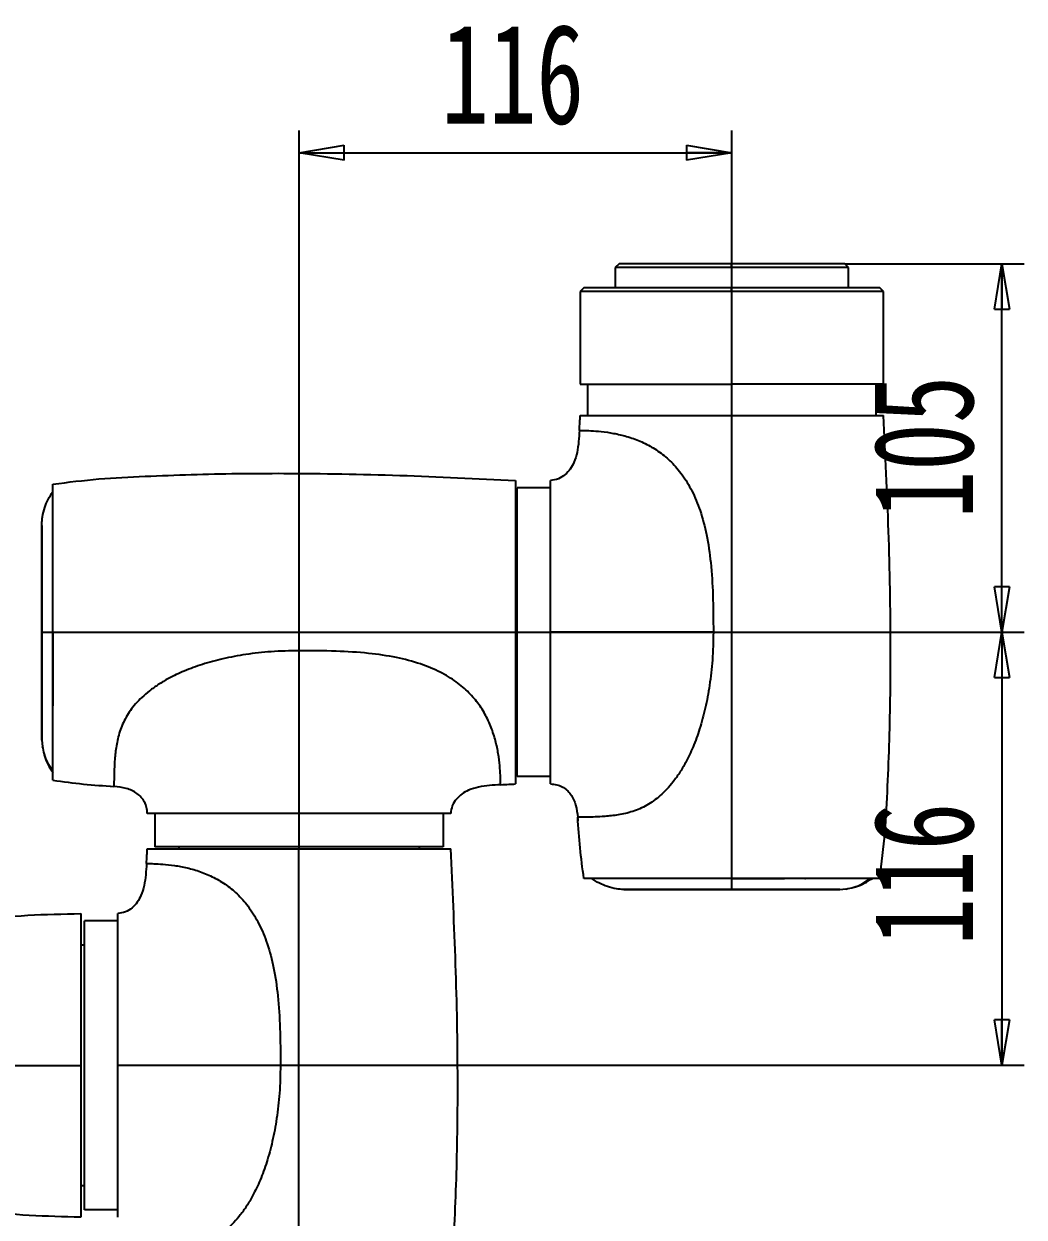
# Model space of a CAD drawing. Header units: millimetres. Extents: x 0 to 841, y 0 to 594.
# Drawn here: x 363.7 to 453.8, y 179.4 to 286.8 of the extents above; entities that cross this region are included whole.
import ezdxf

# ---------------------------------------------------------------- set-up
doc = ezdxf.new("R2010")
doc.units = ezdxf.units.MM
doc.layers.add('10', color=7, linetype='Continuous')
doc.styles.add('SLDTEXTSTYLE4', font='TXT', dxfattribs={"width": 0.7})
doc.dimstyles.new('SLDDIMSTYLE0', dxfattribs={"dimtxt": 9, "dimasz": 4.08, "dimexe": 0, "dimexo": 0.0625, "dimgap": 2.25, "dimtad": 2, "dimlfac": 3, "dimrnd": 1e-09, "dimzin": 12, "dimdsep": 46, "dimtxsty": 'SLDTEXTSTYLE4', "dimblk1": 'CLOSED', "dimblk2": 'CLOSED', "dimsah": 1, "dimcen": 0.09, "dimadec": 0, "dimazin": 3, "dimtfac": 1, "dimtofl": 0, "dimtmove": 0, "dimatfit": 3, "dimldrblk": 'CLOSED', "dimfxl": 0, "dimfrac": 2, "dimtolj": 1, "dimtzin": 12, "dimarcsym": 0})

# ---------------------------------------------------------------- blocks, each defined once
blk = doc.blocks.new('_Closed')
at = {"color": 0, "linetype": 'ByBlock', "lineweight": -2}
for p, q in [((-1, 0.166667), (0, 0)), ((-1, 0.166667), (-1, -0.166667)), ((0, 0), (-1, -0.166667)), ((0, 0), (-1, 0))]:
    blk.add_line(p, q, dxfattribs=at)
blk = doc.blocks.new('_D_2')
at = {"layer": '10'}
for p, q in [((437.68, 265.21), (453.85, 265.21)), ((451.85, 232.05), (451.85, 265.21)), ((408.02, 232.05), (453.85, 232.05))]:
    blk.add_line(p, q, dxfattribs=at)
at = {"layer": '10', "xscale": 4.08, "yscale": 4.08}
for p, rotation in [((451.85, 265.21, 0), 90.00000000392072), ((451.85, 232.05, 0), 270.0000000039207)]:
    blk.add_blockref('_Closed', p, dxfattribs=dict(at, rotation=rotation))
at = {"layer": '10', "insert": (440.25, 242.29), "char_height": 9, "attachment_point": 1, "rotation": 90, "style": 'SLDTEXTSTYLE4'}
blk.add_mtext('105', dxfattribs=at)
blk = doc.blocks.new('_D_8')
at = {"layer": '10'}
for p, q in [((408.02, 232.05), (453.85, 232.05)), ((451.85, 232.05), (451.85, 193.05)), ((386.85, 193.05), (453.85, 193.05))]:
    blk.add_line(p, q, dxfattribs=at)
at = {"layer": '10', "xscale": 4.08, "yscale": 4.08}
for p, rotation in [((451.85, 232.05, 0), 90.00000000392063), ((451.85, 193.05, 0), 270.0000000039206)]:
    blk.add_blockref('_Closed', p, dxfattribs=dict(at, rotation=rotation))
at = {"layer": '10', "insert": (440.25, 203.83), "char_height": 9, "attachment_point": 1, "rotation": 90, "style": 'SLDTEXTSTYLE4'}
blk.add_mtext('116', dxfattribs=at)
blk = doc.blocks.new('_D_9')
at = {"layer": '10'}
for p, q in [((388.52, 212.55), (388.52, 277.21)), ((427.52, 251.55), (427.52, 277.21)), ((388.52, 275.21), (427.52, 275.21))]:
    blk.add_line(p, q, dxfattribs=at)
at = {"layer": '10', "xscale": 4.08, "yscale": 4.08}
for p, rotation in [((388.52, 275.21, 0), 180.0000000208914), ((427.52, 275.21, 0), 2.089143525853693e-08)]:
    blk.add_blockref('_Closed', p, dxfattribs=dict(at, rotation=rotation))
at = {"layer": '10', "insert": (401.34, 286.82), "char_height": 9, "attachment_point": 1, "rotation": 0, "style": 'SLDTEXTSTYLE4'}
blk.add_mtext('116', dxfattribs=at)

msp = doc.modelspace()

# ---------------------------------------------------------------- linework, layer by layer
at = {"color": 7, "linetype": 'Continuous', "lineweight": 25}
for p, q in [((417.3506, 265.2123), (417.0173, 264.8789)), ((417.0173, 264.8789), (417.0173, 263.0456)), ((427.4811, 264.8789), (427.4823, 265.2123)), ((427.4811, 264.8789), (427.4811, 263.0456)), ((438.0173, 264.8789), (437.6839, 265.2123)), ((438.0173, 263.0456), (438.0173, 264.8789)), ((414.1839, 263.0456), (413.8506, 262.7123)), ((413.8506, 262.7123), (413.8506, 254.3789)), ((427.4702, 262.7123), (427.4714, 263.0456)), ((427.4702, 262.7123), (427.4702, 254.3789)), ((441.1839, 262.7123), (440.8506, 263.0456)), ((441.1839, 254.3789), (441.1839, 262.7123)), ((414.5173, 254.3789), (414.5173, 251.5456)), ((440.5173, 251.5456), (440.5173, 254.3789)), ((411.1839, 245.0456), (408.1839, 245.0456)), ((408.1839, 242.8789), (408.0173, 242.8789)), ((365.3506, 222.3123), (365.4003, 221.7663)), ((408.1839, 221.2123), (408.0173, 221.2123)), ((371.5329, 218.1809), (371.8507, 218.163)), ((411.1839, 219.0456), (408.1839, 219.0456)), ((375.5173, 215.7123), (375.5173, 212.7123)), ((401.5173, 215.7123), (401.5173, 212.7123)), ((413.6411, 215.2649), (413.6526, 215.0609)), ((401.5173, 212.7123), (375.5173, 212.7123)), ((377.6839, 212.7123), (377.6839, 212.5456)), ((399.3506, 212.7123), (399.3506, 212.5456)), ((437.2506, 208.8789), (437.7966, 208.9287)), ((372.1839, 206.0456), (369.1839, 206.0456)), ((369.1839, 203.8706), (368.8506, 203.8706)), ((368.8506, 182.2206), (369.1839, 182.2206)), ((372.1839, 180.0456), (369.1839, 180.0456))]:
    msp.add_line(p, q, dxfattribs=at)
at = {"color": 8, "linetype": 'Continuous', "lineweight": 25}
msp.add_line((427.4725, 254.3789), (427.4725, 251.5456), dxfattribs=at)
at = {"color": 7, "linetype": 'Continuous', "lineweight": 25, "flags": 128}
for points in [[(427.4811, 264.8789), (426.3461, 264.8789), (425.2248, 264.8789), (424.1304, 264.8789), (423.0757, 264.8789), (422.073, 264.8789), (421.1342, 264.8789), (420.2702, 264.8789), (419.4912, 264.8789), (418.8063, 264.8789), (418.2235, 264.8789), (417.7497, 264.8789), (417.3904, 264.8789), (417.1498, 264.8789), (417.0308, 264.8789), (417.0173, 264.8789)], [(427.4823, 265.2123), (426.3833, 265.2123), (425.2976, 265.2123), (424.2379, 265.2123), (423.2167, 265.2123), (422.2459, 265.2123), (421.3368, 265.2123), (420.5003, 265.2123), (419.746, 265.2123), (419.0828, 265.2123), (418.5186, 265.2123), (418.0598, 265.2123), (417.7119, 265.2123), (417.4789, 265.2123), (417.3637, 265.2123), (417.3506, 265.2123)], [(438.0173, 264.8789), (437.9999, 264.8789), (437.873, 264.8789), (437.6248, 264.8789), (437.2581, 264.8789), (436.7772, 264.8789), (436.1877, 264.8789), (435.4965, 264.8789), (434.7118, 264.8789), (433.8428, 264.8789), (432.8996, 264.8789), (431.8933, 264.8789), (430.8357, 264.8789), (429.7391, 264.8789), (428.6166, 264.8789), (427.4811, 264.8789)], [(437.6839, 265.2123), (437.6671, 265.2123), (437.5443, 265.2123), (437.3039, 265.2123), (436.9489, 265.2123), (436.4832, 265.2123), (435.9124, 265.2123), (435.2432, 265.2123), (434.4834, 265.2123), (433.642, 265.2123), (432.7287, 265.2123), (431.7544, 265.2123), (430.7303, 265.2123), (429.6686, 265.2123), (428.5817, 265.2123), (427.4823, 265.2123)], [(427.4702, 262.7123), (426.1713, 262.7123), (424.8847, 262.7123), (423.6218, 262.7123), (422.3942, 262.7123), (421.2131, 262.7123), (420.089, 262.7123), (419.0322, 262.7123), (418.0522, 262.7123), (417.1579, 262.7123), (416.3575, 262.7123), (415.6581, 262.7123), (415.0662, 262.7123), (414.587, 262.7123), (414.2248, 262.7123), (413.9831, 262.7123), (413.8639, 262.7123), (413.8506, 262.7123)], [(427.4714, 263.0456), (426.2042, 263.0456), (424.9489, 263.0456), (423.7168, 263.0456), (422.5192, 263.0456), (421.3668, 263.0456), (420.2702, 263.0456), (419.2391, 263.0456), (418.2831, 263.0456), (417.4106, 263.0456), (416.6297, 263.0456), (415.9474, 263.0456), (415.3699, 263.0456), (414.9023, 263.0456), (414.549, 263.0456), (414.3132, 263.0456), (414.1969, 263.0456), (414.1839, 263.0456)], [(441.1839, 262.7123), (441.1661, 262.7123), (441.0381, 262.7123), (440.7875, 262.7123), (440.4168, 262.7123), (439.9293, 262.7123), (439.3294, 262.7123), (438.6225, 262.7123), (437.815, 262.7123), (436.9142, 262.7123), (435.9284, 262.7123), (434.8664, 262.7123), (433.7378, 262.7123), (432.553, 262.7123), (431.3225, 262.7123), (430.0575, 262.7123), (428.7695, 262.7123), (427.4702, 262.7123)], [(440.8506, 263.0456), (440.8332, 263.0456), (440.7083, 263.0456), (440.4639, 263.0456), (440.1022, 263.0456), (439.6266, 263.0456), (439.0413, 263.0456), (438.3516, 263.0456), (437.5638, 263.0456), (436.6851, 263.0456), (435.7233, 263.0456), (434.6872, 263.0456), (433.5861, 263.0456), (432.4301, 263.0456), (431.2296, 263.0456), (429.9955, 263.0456), (428.739, 263.0456), (427.4714, 263.0456)], [(413.8506, 254.3789), (413.8639, 254.3789), (413.9831, 254.3789), (414.2248, 254.3789), (414.587, 254.3789), (415.0662, 254.3789), (415.6581, 254.3789), (416.3575, 254.3789), (417.1579, 254.3789), (418.0522, 254.3789), (419.0322, 254.3789), (420.089, 254.3789), (421.2131, 254.3789), (422.3942, 254.3789), (423.6218, 254.3789), (424.8847, 254.3789), (426.1713, 254.3789), (427.4702, 254.3789)], [(441.1839, 254.3789), (441.1661, 254.3789), (441.0381, 254.3789), (440.7875, 254.3789), (440.4168, 254.3789), (439.9293, 254.3789), (439.3294, 254.3789), (438.6225, 254.3789), (437.815, 254.3789), (436.9142, 254.3789), (435.9284, 254.3789), (434.8664, 254.3789), (433.7378, 254.3789), (432.553, 254.3789), (431.3225, 254.3789), (430.0575, 254.3789), (428.7695, 254.3789), (427.4702, 254.3789)], [(408.1839, 219.0456), (408.1839, 219.1045), (408.1839, 219.2805), (408.1839, 219.5722), (408.1839, 219.9768), (408.1839, 220.4907), (408.1839, 221.1093), (408.1839, 221.8269), (408.1839, 222.6371), (408.1839, 223.5324), (408.1839, 224.5049), (408.1839, 225.5456), (408.1839, 226.6452), (408.1839, 227.7937), (408.1839, 228.9807), (408.1839, 230.1955), (408.1839, 231.427), (408.1839, 232.6642), (408.1839, 233.8957), (408.1839, 235.1105), (408.1839, 236.2975), (408.1839, 237.446), (408.1839, 238.5456), (408.1839, 239.5863), (408.1839, 240.5588), (408.1839, 241.4542), (408.1839, 242.2643), (408.1839, 242.9819), (408.1839, 243.6005), (408.1839, 244.1144), (408.1839, 244.519), (408.1839, 244.8107), (408.1839, 244.9867), (408.1839, 245.0456)], [(369.1839, 180.0456), (369.1839, 180.1045), (369.1839, 180.2805), (369.1839, 180.5722), (369.1839, 180.9768), (369.1839, 181.4907), (369.1839, 182.1093), (369.1839, 182.8269), (369.1839, 183.6371), (369.1839, 184.5324), (369.1839, 185.5049), (369.1839, 186.5456), (369.1839, 187.6452), (369.1839, 188.7937), (369.1839, 189.9807), (369.1839, 191.1955), (369.1839, 192.427), (369.1839, 193.6642), (369.1839, 194.8957), (369.1839, 196.1105), (369.1839, 197.2975), (369.1839, 198.446), (369.1839, 199.5456), (369.1839, 200.5864), (369.1839, 201.5588), (369.1839, 202.4542), (369.1839, 203.2643), (369.1839, 203.9819), (369.1839, 204.6005), (369.1839, 205.1144), (369.1839, 205.519), (369.1839, 205.8107), (369.1839, 205.9867), (369.1839, 206.0456)]]:
    msp.add_lwpolyline(points, dxfattribs=at)
at = {"color": 7, "linetype": 'Continuous', "lineweight": 25}
for points in [[(422.6045, 265.2123), (422.589, 265.2123), (422.558, 265.2123), (422.3256, 265.2123), (421.9943, 265.2123), (421.6009, 265.2123), (421.2081, 265.2123), (420.8783, 265.2123), (420.6482, 265.2123), (420.6191, 265.2123), (420.6045, 265.2123)], [(434.3895, 265.2123), (434.374, 265.2123), (434.3431, 265.2123), (434.1107, 265.2123), (433.7794, 265.2123), (433.386, 265.2123), (432.9931, 265.2123), (432.6634, 265.2123), (432.4333, 265.2123), (432.4041, 265.2123), (432.3895, 265.2123)]]:
    msp.add_open_spline(points, degree=3, dxfattribs=at)
for points, knots in [([(413.7821, 250.2123), (413.7947, 250.4612), (413.8172, 250.9057), (413.8404, 251.3501), (413.8506, 251.5456)], [0, 0, 0, 0, 0.56008629, 1, 1, 1, 1]), ([(413.8506, 251.5456), (413.8732, 251.5456), (413.9183, 251.5456), (414.2814, 251.5456), (414.854, 251.5456), (415.648, 251.5456), (416.6437, 251.5456), (417.8258, 251.5456), (419.1737, 251.5456), (420.6644, 251.5456), (422.2722, 251.5456), (423.9699, 251.5456), (425.7283, 251.5456), (426.9208, 251.5456), (427.5173, 251.5456)], [0, 0, 0, 0, 0.0833446, 0.16664788, 0.24999999, 0.33334455, 0.41664787, 0.5, 0.58334458, 0.6666479, 0.75000001, 0.83334457, 0.91664785, 1, 1, 1, 1]), ([(427.5173, 251.5456), (428.1137, 251.5456), (429.3062, 251.5456), (431.0645, 251.5456), (432.7622, 251.5456), (434.3701, 251.5456), (435.8607, 251.5456), (437.2087, 251.5456), (438.3908, 251.5456), (439.3865, 251.5456), (440.1805, 251.5456), (440.7531, 251.5456), (441.1162, 251.5456), (441.1614, 251.5456), (441.1839, 251.5456)], [0, 0, 0, 0, 0.0833446, 0.16664788, 0.24999999, 0.33334455, 0.41664787, 0.5, 0.58334458, 0.6666479, 0.75000001, 0.83334457, 0.91664785, 1, 1, 1, 1]), ([(427.5173, 209.8789), (427.5173, 211.2591), (427.5173, 214.0157), (427.5173, 218.1787), (427.5173, 222.3402), (427.5173, 226.5106), (427.5173, 232.7746), (427.5173, 241.1242), (427.5173, 248.0738), (427.5173, 251.5456)], [0, 0, 0, 0, 0.09997654, 0.19968871, 0.29954762, 0.39954239, 0.49964028, 0.75003961, 1, 1, 1, 1]), ([(440.8506, 209.8789), (441.0214, 211.2591), (441.3625, 214.0157), (441.557, 218.1787), (441.7252, 222.3402), (441.8075, 226.5106), (441.8389, 232.7746), (441.6832, 241.1242), (441.3503, 248.0738), (441.1839, 251.5456)], [0, 0, 0, 0, 0.09997654, 0.19968871, 0.29954762, 0.39954239, 0.49964028, 0.75003961, 1, 1, 1, 1]), ([(413.7821, 250.2123), (413.7634, 249.8771), (413.7262, 249.213), (413.5917, 248.2409), (413.3455, 247.3997), (412.9745, 246.7169), (412.503, 246.206), (411.9011, 245.8057), (411.4242, 245.7436), (411.1839, 245.7123)], [0, 0, 0, 0, 0.17570797, 0.34815684, 0.51280301, 0.63180325, 0.75122254, 0.87470465, 1, 1, 1, 1]), ([(413.7821, 250.2123), (413.8149, 250.2124), (413.8805, 250.2127), (414.4036, 250.2066), (415.2041, 250.1687), (416.2332, 250.0642), (417.3956, 249.8554), (418.6129, 249.5119), (419.833, 249.0013), (421.0065, 248.2984), (422.1013, 247.3773), (423.0997, 246.2005), (423.9852, 244.7263), (424.7289, 242.9151), (425.2937, 240.7415), (425.6572, 238.1931), (425.8355, 235.2529), (425.8454, 233.1615), (425.8506, 232.0456)], [0, 0, 0, 0, 0.06540483, 0.13098029, 0.19543867, 0.25669601, 0.31262846, 0.36467142, 0.41352411, 0.45982177, 0.50536761, 0.55281789, 0.60492161, 0.66400577, 0.73181669, 0.80952414, 0.89836561, 1, 1, 1, 1]), ([(366.3506, 245.3789), (367.7308, 245.5497), (370.4874, 245.8909), (374.6504, 246.0853), (378.8119, 246.2536), (382.9823, 246.3358), (389.2463, 246.3672), (397.5959, 246.2116), (404.5455, 245.8786), (408.0173, 245.7123)], [0, 0, 0, 0, 0.09997654, 0.19968871, 0.29954762, 0.39954239, 0.49964028, 0.75003961, 1, 1, 1, 1]), ([(366.3506, 232.0456), (366.3506, 232.6415), (366.3506, 233.8234), (366.3506, 235.5601), (366.3506, 237.0919), (366.3506, 238.4193), (366.3506, 239.562), (366.3506, 240.6301), (366.3506, 241.6087), (366.3506, 242.4835), (366.3506, 243.2486), (366.3506, 243.9048), (366.3506, 244.5016), (366.3506, 244.9885), (366.3506, 245.3192), (366.3506, 245.3589), (366.3506, 245.3789)], [0, 0, 0, 0, 0.08481709, 0.16822557, 0.25084742, 0.31321617, 0.3751831, 0.43823207, 0.49999998, 0.5617595, 0.62481687, 0.68677545, 0.74915255, 0.83176702, 0.91517908, 1, 1, 1, 1]), ([(408.0173, 245.7123), (408.0173, 245.6897), (408.0173, 245.6445), (408.0173, 245.2815), (408.0173, 244.7089), (408.0173, 243.9149), (408.0173, 242.9192), (408.0173, 241.7371), (408.0173, 240.3892), (408.0173, 238.8985), (408.0173, 237.2906), (408.0173, 235.593), (408.0173, 233.8346), (408.0173, 232.6421), (408.0173, 232.0456)], [0, 0, 0, 0, 0.0833446, 0.16664788, 0.24999999, 0.33334455, 0.41664787, 0.5, 0.58334458, 0.6666479, 0.75000001, 0.83334457, 0.91664785, 1, 1, 1, 1]), ([(411.1839, 232.0456), (411.1839, 232.6138), (411.1839, 233.7554), (411.1839, 235.4475), (411.1839, 237.1063), (411.1839, 238.704), (411.1839, 240.2106), (411.1839, 241.4757), (411.1839, 242.5119), (411.1839, 243.3445), (411.1839, 244.0646), (411.1839, 244.7283), (411.1839, 245.2714), (411.1839, 245.6435), (411.1839, 245.6894), (411.1839, 245.7123)], [0, 0, 0, 0, 0.07940679, 0.15952967, 0.24019441, 0.32264996, 0.40599106, 0.4900924, 0.5540209, 0.61798411, 0.68217435, 0.74637001, 0.83142634, 0.91603276, 1, 1, 1, 1]), ([(365.3506, 241.7789), (365.3641, 242.0001), (365.3949, 242.5049), (365.5964, 243.2454), (365.9053, 244.0143), (366.1974, 244.4722), (366.3506, 244.7123)], [0, 0, 0, 0, 0.21120835, 0.48224928, 0.72858134, 1, 1, 1, 1]), ([(365.3506, 232.0456), (365.3506, 232.716), (365.3506, 234.0301), (365.3506, 235.915), (365.3506, 237.6167), (365.3506, 239.0968), (365.3506, 240.2691), (365.3506, 241.1278), (365.3506, 241.6839), (365.3506, 241.7468), (365.3506, 241.7789)], [0, 0, 0, 0, 0.13039038, 0.25560129, 0.37952676, 0.5, 0.62047324, 0.74439871, 0.86960962, 1, 1, 1, 1]), ([(365.3506, 241.6586), (365.3506, 241.644), (365.3506, 241.5859), (365.3506, 241.1161), (365.3506, 240.2721), (365.3506, 239.096), (365.3506, 237.6169), (365.3506, 235.9149), (365.3506, 234.0302), (365.3506, 232.716), (365.3506, 232.0456)], [0, 0, 0, 0, 0.04604265, 0.18339839, 0.31934399, 0.45150253, 0.58366107, 0.71960667, 0.85696241, 1, 1, 1, 1]), ([(366.3506, 232.0456), (366.3506, 232.4615), (366.3506, 233.292), (366.3506, 234.5287), (366.3506, 235.7281), (366.3506, 236.8269), (366.3506, 237.6964), (366.3506, 238.2521), (366.3506, 238.5401), (366.3506, 238.5973), (366.3506, 238.6222)], [0, 0, 0, 0, 0.13096777, 0.26157045, 0.3904011, 0.51933575, 0.64871457, 0.77529778, 0.9018911, 1, 1, 1, 1]), ([(365.3506, 222.3123), (365.3506, 222.3444), (365.3506, 222.4073), (365.3506, 222.9634), (365.3506, 223.8221), (365.3506, 224.9945), (365.3506, 226.4745), (365.3506, 228.1762), (365.3506, 230.0611), (365.3506, 231.3752), (365.3506, 232.0456)], [0, 0, 0, 0, 0.13039038, 0.25560129, 0.37952676, 0.5, 0.62047324, 0.74439871, 0.86960962, 1, 1, 1, 1]), ([(365.3506, 232.0456), (365.3641, 232.0456), (365.3949, 232.0456), (365.5964, 232.0456), (365.9053, 232.0456), (366.1974, 232.0456), (366.3506, 232.0456)], [0, 0, 0, 0, 0.211208348, 0.48224928, 0.728581336, 1, 1, 1, 1]), ([(365.3506, 232.0456), (365.3506, 231.3752), (365.3506, 230.0611), (365.3506, 228.1762), (365.3506, 226.4745), (365.3506, 224.9945), (365.3506, 223.8221), (365.3506, 222.9634), (365.3506, 222.4073), (365.3506, 222.3444), (365.3506, 222.3123)], [0, 0, 0, 0, 0.13039038, 0.25560129, 0.37952676, 0.5, 0.62047324, 0.74439871, 0.86960962, 1, 1, 1, 1]), ([(366.3506, 218.7123), (366.3506, 218.7323), (366.3506, 218.772), (366.3506, 219.1027), (366.3506, 219.5896), (366.3506, 220.1864), (366.3506, 220.8426), (366.3506, 221.6077), (366.3506, 222.4824), (366.3506, 223.4611), (366.3506, 224.5291), (366.3506, 225.6718), (366.3506, 226.9993), (366.3506, 228.531), (366.3506, 230.2678), (366.3506, 231.4497), (366.3506, 232.0456)], [0, 0, 0, 0, 0.08481709, 0.16822557, 0.25084742, 0.31321617, 0.3751831, 0.43823207, 0.49999998, 0.5617595, 0.62481687, 0.68677545, 0.74915255, 0.83176702, 0.91517908, 1, 1, 1, 1]), ([(366.3506, 232.0456), (367.7308, 232.0456), (370.4874, 232.0456), (374.6504, 232.0456), (378.8119, 232.0456), (382.9823, 232.0456), (389.2463, 232.0456), (397.5959, 232.0456), (404.5455, 232.0456), (408.0173, 232.0456)], [0, 0, 0, 0, 0.09997654, 0.19968871, 0.29954762, 0.39954239, 0.49964028, 0.75003961, 1, 1, 1, 1]), ([(366.3506, 232.0456), (366.3506, 231.6298), (366.3506, 230.7992), (366.3506, 229.5626), (366.3506, 228.3631), (366.3506, 227.2643), (366.3506, 226.3949), (366.3506, 225.8391), (366.3506, 225.5512), (366.3506, 225.494), (366.3506, 225.469)], [0, 0, 0, 0, 0.13096796, 0.26157065, 0.39040125, 0.51933587, 0.64871466, 0.77529785, 0.90189113, 1, 1, 1, 1]), ([(408.0173, 232.0456), (408.0173, 231.4492), (408.0173, 230.2567), (408.0173, 228.4984), (408.0173, 226.8007), (408.0173, 225.1928), (408.0173, 223.7022), (408.0173, 222.3542), (408.0173, 221.1721), (408.0173, 220.1764), (408.0173, 219.3824), (408.0173, 218.8097), (408.0173, 218.4467), (408.0173, 218.4015), (408.0173, 218.3789)], [0, 0, 0, 0, 0.0833446, 0.16664788, 0.24999999, 0.33334455, 0.41664787, 0.5, 0.58334458, 0.6666479, 0.75000001, 0.83334457, 0.91664785, 1, 1, 1, 1]), ([(411.1839, 218.3789), (411.1839, 218.4013), (411.1839, 218.4457), (411.1839, 218.8004), (411.1839, 219.3546), (411.1839, 220.1183), (411.1839, 221.0753), (411.1839, 222.2175), (411.1839, 223.5319), (411.1839, 225.0066), (411.1839, 226.486), (411.1839, 227.9165), (411.1839, 229.2607), (411.1839, 230.6431), (411.1839, 231.5775), (411.1839, 232.0456)], [0, 0, 0, 0, 0.08284711, 0.16494415, 0.2465015, 0.32766675, 0.40907689, 0.49056301, 0.57296108, 0.65624982, 0.74061824, 0.80471654, 0.86940688, 0.934567, 1, 1, 1, 1]), ([(425.8506, 232.0456), (424.6311, 232.0456), (422.1905, 232.0456), (417.2964, 232.0456), (413.6268, 232.0456), (411.1839, 232.0456)], [0, 0, 0, 0, 0.25031441, 0.50094932, 1, 1, 1, 1]), ([(425.8506, 232.0456), (425.8336, 231.208), (425.8011, 229.6038), (425.538, 227.3133), (425.1553, 225.2449), (424.6568, 223.3925), (424.062, 221.7522), (423.4366, 220.4283), (422.8221, 219.3881), (422.2526, 218.5862), (421.6679, 217.9012), (420.8915, 217.147), (419.8611, 216.4085), (418.5391, 215.8471), (417.2281, 215.5675), (416.0868, 215.4494), (415.2141, 215.4041), (414.5349, 215.3856), (414.0289, 215.3798), (413.693, 215.3789), (413.6525, 215.3789), (413.6324, 215.3789)], [0, 0, 0, 0, 0.079307625, 0.151889225, 0.218090649, 0.278529433, 0.333742959, 0.383951495, 0.418397253, 0.450253444, 0.479811846, 0.507495555, 0.559592296, 0.612162799, 0.670663507, 0.731839012, 0.786454004, 0.832288443, 0.88775403, 0.944216056, 1, 1, 1, 1]), ([(388.5173, 230.3789), (387.6796, 230.362), (386.0754, 230.3295), (383.785, 230.0663), (381.7165, 229.6837), (379.8641, 229.1851), (378.2239, 228.5904), (376.9, 227.965), (375.8598, 227.3504), (375.0579, 226.7809), (374.3729, 226.1962), (373.6186, 225.4199), (372.8802, 224.3894), (372.3188, 223.0674), (372.0392, 221.7564), (371.921, 220.6151), (371.8758, 219.7424), (371.8573, 219.0632), (371.8515, 218.5573), (371.8505, 218.2214), (371.8506, 218.1809), (371.8506, 218.1607)], [0, 0, 0, 0, 0.079307625, 0.151889225, 0.218090649, 0.278529433, 0.333742959, 0.383951495, 0.418397253, 0.450253444, 0.479811846, 0.507495555, 0.559592296, 0.612162799, 0.670663507, 0.731839012, 0.786454004, 0.832288443, 0.88775403, 0.944216056, 1, 1, 1, 1]), ([(406.6839, 218.3104), (406.6841, 218.3432), (406.6843, 218.4089), (406.6783, 218.9319), (406.6403, 219.7324), (406.5359, 220.7615), (406.327, 221.9239), (405.9836, 223.1412), (405.4729, 224.3614), (404.77, 225.5349), (403.8489, 226.6296), (402.6722, 227.6281), (401.198, 228.5135), (399.3868, 229.2572), (397.2132, 229.8221), (394.6648, 230.1856), (391.7246, 230.3639), (389.6332, 230.3737), (388.5173, 230.3789)], [0, 0, 0, 0, 0.06540483, 0.13098029, 0.19543867, 0.25669601, 0.31262846, 0.36467142, 0.41352411, 0.45982177, 0.50536761, 0.55281789, 0.60492161, 0.66400577, 0.73181669, 0.80952414, 0.89836561, 1, 1, 1, 1]), ([(388.5173, 230.3789), (388.5173, 229.1594), (388.5173, 226.7189), (388.5173, 221.8248), (388.5173, 218.1551), (388.5173, 215.7123)], [0, 0, 0, 0, 0.25031441, 0.50094932, 1, 1, 1, 1]), ([(366.3506, 225.4561), (366.3506, 225.4499), (366.3506, 225.3984), (366.3506, 225.4058), (366.3506, 225.4123)], [0, 0, 0, 0, 0.11942203, 1, 1, 1, 1]), ([(365.3928, 221.7665), (365.4386, 221.5283), (365.535, 221.0271), (365.8449, 220.2727), (366.1775, 219.8348), (366.3506, 219.6068)], [0, 0, 0, 0, 0.302579935, 0.636881973, 1, 1, 1, 1]), ([(365.5741, 221.0061), (365.5886, 220.9461), (365.6633, 220.6352), (365.9119, 220.0785), (366.1997, 219.6195), (366.3506, 219.3789)], [0, 0, 0, 0, 0.10225581, 0.52937868, 1, 1, 1, 1]), ([(366.3506, 218.7123), (367.2658, 218.5875), (369.0926, 218.3384), (370.9325, 218.2199), (371.8506, 218.1607)], [0, 0, 0, 0, 0.50100504, 1, 1, 1, 1]), ([(374.8506, 215.7123), (374.8384, 215.8972), (374.8145, 216.2582), (374.6202, 216.7605), (374.3238, 217.1901), (373.7933, 217.6516), (372.9521, 218.0322), (372.224, 218.1172), (371.8506, 218.1607)], [0, 0, 0, 0, 0.12875035, 0.25136803, 0.37061389, 0.48987473, 0.73839819, 1, 1, 1, 1]), ([(406.6839, 218.3104), (406.3488, 218.2917), (405.6847, 218.2546), (404.7126, 218.1201), (403.8713, 217.8739), (403.1886, 217.5028), (402.6777, 217.0314), (402.2774, 216.4295), (402.2152, 215.9525), (402.1839, 215.7123)], [0, 0, 0, 0, 0.17570797, 0.34815684, 0.51280301, 0.63180325, 0.75122254, 0.87470465, 1, 1, 1, 1]), ([(406.6839, 218.3104), (406.9329, 218.323), (407.3773, 218.3455), (407.8218, 218.3687), (408.0173, 218.3789)], [0, 0, 0, 0, 0.56008629, 1, 1, 1, 1]), ([(411.1839, 218.3789), (411.3689, 218.3667), (411.7299, 218.3429), (412.2322, 218.1486), (412.6618, 217.8521), (413.1233, 217.3217), (413.5038, 216.4804), (413.5888, 215.7523), (413.6324, 215.3789)], [0, 0, 0, 0, 0.12875035, 0.25136803, 0.37061389, 0.48987473, 0.73839819, 1, 1, 1, 1]), ([(388.5173, 215.7123), (388.0491, 215.7123), (387.1148, 215.7123), (385.7324, 215.7123), (384.3882, 215.7123), (382.9577, 215.7123), (381.4783, 215.7123), (380.0036, 215.7123), (378.6893, 215.7123), (377.547, 215.7123), (376.59, 215.7123), (375.8261, 215.7123), (375.2718, 215.7123), (374.9174, 215.7123), (374.8729, 215.7123), (374.8506, 215.7123)], [0, 0, 0, 0, 0.06543296, 0.13059304, 0.19528333, 0.25938158, 0.34374268, 0.42703144, 0.50943665, 0.5909156, 0.67232571, 0.75349799, 0.83511818, 0.91714579, 1, 1, 1, 1]), ([(402.1839, 215.7123), (402.1611, 215.7123), (402.1151, 215.7123), (401.7431, 215.7123), (401.2, 215.7123), (400.5363, 215.7123), (399.8163, 215.7123), (398.9836, 215.7123), (397.9474, 215.7123), (396.6824, 215.7123), (395.1758, 215.7123), (393.5781, 215.7123), (391.9192, 215.7123), (390.2272, 215.7123), (389.0855, 215.7123), (388.5173, 215.7123)], [0, 0, 0, 0, 0.08396366, 0.16856646, 0.25362996, 0.31781753, 0.38201586, 0.445971, 0.50990757, 0.5940018, 0.67734262, 0.75980556, 0.84046266, 0.92058942, 1, 1, 1, 1]), ([(414.1839, 209.8789), (414.0592, 210.7942), (413.8101, 212.621), (413.6916, 214.4609), (413.6324, 215.3789)], [0, 0, 0, 0, 0.50100504, 1, 1, 1, 1]), ([(374.7821, 211.2123), (374.7947, 211.4612), (374.8172, 211.9057), (374.8404, 212.3501), (374.8506, 212.5456)], [0, 0, 0, 0, 0.56008629, 1, 1, 1, 1]), ([(374.8506, 212.5456), (374.8732, 212.5456), (374.9183, 212.5456), (375.2814, 212.5456), (375.854, 212.5456), (376.648, 212.5456), (377.6437, 212.5456), (378.8258, 212.5456), (380.1737, 212.5456), (381.6644, 212.5456), (383.2722, 212.5456), (384.9699, 212.5456), (386.7283, 212.5456), (387.9208, 212.5456), (388.5173, 212.5456)], [0, 0, 0, 0, 0.0833446, 0.16664788, 0.24999999, 0.33334455, 0.41664787, 0.5, 0.58334458, 0.6666479, 0.75000001, 0.83334457, 0.91664785, 1, 1, 1, 1]), ([(388.5173, 212.5456), (389.1137, 212.5456), (390.3062, 212.5456), (392.0645, 212.5456), (393.7622, 212.5456), (395.3701, 212.5456), (396.8607, 212.5456), (398.2087, 212.5456), (399.3908, 212.5456), (400.3865, 212.5456), (401.1805, 212.5456), (401.7531, 212.5456), (402.1162, 212.5456), (402.1614, 212.5456), (402.1839, 212.5456)], [0, 0, 0, 0, 0.0833446, 0.16664788, 0.24999999, 0.33334455, 0.41664787, 0.5, 0.58334458, 0.6666479, 0.75000001, 0.83334457, 0.91664785, 1, 1, 1, 1]), ([(388.5173, 170.8789), (388.5173, 172.2591), (388.5173, 175.0157), (388.5173, 179.1787), (388.5173, 183.3402), (388.5173, 187.5106), (388.5173, 193.7746), (388.5173, 202.1242), (388.5173, 209.0738), (388.5173, 212.5456)], [0, 0, 0, 0, 0.09997654, 0.19968871, 0.29954762, 0.39954239, 0.49964028, 0.75003961, 1, 1, 1, 1]), ([(401.8506, 170.8789), (402.0214, 172.2591), (402.3625, 175.0157), (402.557, 179.1787), (402.7252, 183.3402), (402.8075, 187.5106), (402.8389, 193.7746), (402.6832, 202.1242), (402.3503, 209.0738), (402.1839, 212.5456)], [0, 0, 0, 0, 0.09997654, 0.19968871, 0.29954762, 0.39954239, 0.49964028, 0.75003961, 1, 1, 1, 1]), ([(374.7821, 211.2123), (374.7634, 210.8771), (374.7262, 210.213), (374.5917, 209.2409), (374.3455, 208.3997), (373.9745, 207.7169), (373.503, 207.206), (372.9011, 206.8057), (372.4242, 206.7436), (372.1839, 206.7123)], [0, 0, 0, 0, 0.17570797, 0.34815684, 0.51280301, 0.63180325, 0.75122254, 0.87470465, 1, 1, 1, 1]), ([(374.7821, 211.2123), (374.8149, 211.2124), (374.8805, 211.2127), (375.4036, 211.2066), (376.2041, 211.1687), (377.2332, 211.0642), (378.3956, 210.8554), (379.6129, 210.5119), (380.833, 210.0013), (382.0065, 209.2984), (383.1013, 208.3773), (384.0997, 207.2005), (384.9852, 205.7263), (385.7289, 203.9151), (386.2937, 201.7415), (386.6572, 199.1931), (386.8355, 196.2529), (386.8454, 194.1615), (386.8506, 193.0456)], [0, 0, 0, 0, 0.06540483, 0.13098029, 0.19543867, 0.25669601, 0.31262846, 0.36467142, 0.41352411, 0.45982177, 0.50536761, 0.55281789, 0.60492161, 0.66400577, 0.73181669, 0.80952414, 0.89836561, 1, 1, 1, 1]), ([(427.5173, 209.8789), (426.9214, 209.8789), (425.7395, 209.8789), (424.0028, 209.8789), (422.471, 209.8789), (421.1435, 209.8789), (420.0008, 209.8789), (418.9328, 209.8789), (417.9542, 209.8789), (417.0794, 209.8789), (416.3143, 209.8789), (415.6581, 209.8789), (415.0613, 209.8789), (414.5744, 209.8789), (414.2437, 209.8789), (414.204, 209.8789), (414.1839, 209.8789)], [0, 0, 0, 0, 0.08481709, 0.16822557, 0.25084742, 0.31321617, 0.3751831, 0.43823207, 0.49999998, 0.5617595, 0.62481687, 0.68677545, 0.74915255, 0.83176702, 0.91517908, 1, 1, 1, 1]), ([(417.7839, 208.8789), (417.5628, 208.8924), (417.0579, 208.9232), (416.3175, 209.1247), (415.5486, 209.4336), (415.0907, 209.7258), (414.8506, 209.8789)], [0, 0, 0, 0, 0.21120835, 0.48224928, 0.72858134, 1, 1, 1, 1]), ([(420.9407, 209.8789), (420.9297, 209.8789), (420.8722, 209.8789), (420.8787, 209.8789), (420.8839, 209.8789)], [0, 0, 0, 0, 0.19019512, 1, 1, 1, 1]), ([(427.5173, 209.8789), (427.1014, 209.8789), (426.2709, 209.8789), (425.0342, 209.8789), (423.8347, 209.8789), (422.7361, 209.8789), (421.8658, 209.8789), (421.3133, 209.8789), (421.0476, 209.8789), (420.9965, 209.8789), (420.9802, 209.8789)], [0, 0, 0, 0, 0.136299309, 0.272218566, 0.40629363, 0.540476939, 0.675122493, 0.806858645, 0.938605306, 1, 1, 1, 1]), ([(440.8506, 209.8789), (440.8306, 209.8789), (440.7909, 209.8789), (440.4602, 209.8789), (439.9733, 209.8789), (439.3764, 209.8789), (438.7203, 209.8789), (437.9552, 209.8789), (437.0804, 209.8789), (436.1018, 209.8789), (435.0338, 209.8789), (433.8911, 209.8789), (432.5636, 209.8789), (431.0319, 209.8789), (429.2951, 209.8789), (428.1132, 209.8789), (427.5173, 209.8789)], [0, 0, 0, 0, 0.08481709, 0.16822557, 0.25084742, 0.31321617, 0.3751831, 0.43823207, 0.49999998, 0.5617595, 0.62481687, 0.68677545, 0.74915255, 0.83176702, 0.91517908, 1, 1, 1, 1]), ([(427.5173, 208.8789), (427.5173, 208.8924), (427.5173, 208.9232), (427.5173, 209.1247), (427.5173, 209.4336), (427.5173, 209.7258), (427.5173, 209.8789)], [0, 0, 0, 0, 0.21120835, 0.48224928, 0.72858134, 1, 1, 1, 1]), ([(427.5173, 209.8789), (427.9333, 209.8789), (428.7643, 209.8789), (429.9976, 209.8789), (431.2097, 209.8789), (431.9098, 209.8789), (432.26, 209.8789)], [0, 0, 0, 0, 0.2521834, 0.50366361, 0.75173167, 1, 1, 1, 1]), ([(434.0939, 209.8789), (434.1048, 209.8789), (434.1624, 209.8789), (434.1559, 209.8789), (434.1506, 209.8789)], [0, 0, 0, 0, 0.19019503, 1, 1, 1, 1]), ([(437.7964, 208.9211), (438.0346, 208.967), (438.5358, 209.0634), (439.2902, 209.3733), (439.7281, 209.7058), (439.956, 209.8789)], [0, 0, 0, 0, 0.30257992, 0.63688196, 1, 1, 1, 1]), ([(438.5567, 209.1025), (438.6168, 209.1169), (438.9276, 209.1917), (439.4844, 209.4402), (439.9433, 209.728), (440.1839, 209.8789)], [0, 0, 0, 0, 0.10225571, 0.52937862, 1, 1, 1, 1]), ([(427.5173, 208.8789), (426.8469, 208.8789), (425.5327, 208.8789), (423.6479, 208.8789), (421.9462, 208.8789), (420.4661, 208.8789), (419.2938, 208.8789), (418.4351, 208.8789), (417.879, 208.8789), (417.8161, 208.8789), (417.7839, 208.8789)], [0, 0, 0, 0, 0.13039038, 0.25560129, 0.37952676, 0.5, 0.62047324, 0.74439871, 0.86960962, 1, 1, 1, 1]), ([(417.7839, 208.8789), (417.8161, 208.8789), (417.879, 208.8789), (418.4351, 208.8789), (419.2938, 208.8789), (420.4661, 208.8789), (421.9462, 208.8789), (423.6479, 208.8789), (425.5327, 208.8789), (426.8469, 208.8789), (427.5173, 208.8789)], [0, 0, 0, 0, 0.13039038, 0.25560129, 0.37952676, 0.5, 0.62047324, 0.74439871, 0.86960962, 1, 1, 1, 1]), ([(437.2506, 208.8789), (437.2185, 208.8789), (437.1555, 208.8789), (436.5995, 208.8789), (435.7408, 208.8789), (434.5684, 208.8789), (433.0884, 208.8789), (431.3867, 208.8789), (429.5018, 208.8789), (428.1877, 208.8789), (427.5173, 208.8789)], [0, 0, 0, 0, 0.13039038, 0.255601295, 0.379526756, 0.5, 0.620473244, 0.744398705, 0.86960962, 1, 1, 1, 1]), ([(427.5173, 208.8789), (428.1877, 208.8789), (429.5018, 208.8789), (431.3867, 208.8789), (433.0884, 208.8789), (434.5684, 208.8789), (435.7408, 208.8789), (436.5995, 208.8789), (437.1555, 208.8789), (437.2185, 208.8789), (437.2506, 208.8789)], [0, 0, 0, 0, 0.13039038, 0.25560129, 0.37952676, 0.5, 0.62047324, 0.74439871, 0.86960962, 1, 1, 1, 1]), ([(293.1839, 206.7123), (294.7704, 206.6788), (297.9437, 206.6117), (302.6884, 206.1665), (307.4213, 205.5941), (312.1513, 204.9595), (317.3755, 204.3103), (323.1035, 203.7829), (329.3361, 203.4964), (335.085, 203.5792), (340.3369, 203.9086), (345.0951, 204.3649), (349.8419, 204.954), (354.5822, 205.5902), (359.3254, 206.1644), (364.0805, 206.6113), (367.2607, 206.6786), (368.8506, 206.7123)], [0, 0, 0, 0, 0.06262848, 0.12527531, 0.18803094, 0.25086158, 0.31368873, 0.39586625, 0.47790579, 0.55989771, 0.62272073, 0.68562474, 0.74858885, 0.8115574, 0.87445057, 0.93723461, 1, 1, 1, 1]), ([(368.8506, 206.7123), (368.8506, 206.6885), (368.8506, 206.6407), (368.8506, 206.2694), (368.8506, 205.6343), (368.8506, 204.6354), (368.8506, 203.2391), (368.8506, 201.5467), (368.8506, 199.618), (368.8506, 197.4992), (368.8506, 195.2874), (368.8506, 193.7824), (368.8506, 193.0456)], [0, 0, 0, 0, 0.08414569, 0.16866434, 0.25281038, 0.36018195, 0.4675531, 0.57493941, 0.68232613, 0.789685, 0.89704357, 1, 1, 1, 1]), ([(372.1839, 193.0456), (372.1839, 193.6138), (372.1839, 194.7554), (372.1839, 196.4475), (372.1839, 198.1063), (372.1839, 199.704), (372.1839, 201.2106), (372.1839, 202.4757), (372.1839, 203.5119), (372.1839, 204.3445), (372.1839, 205.0646), (372.1839, 205.7283), (372.1839, 206.2714), (372.1839, 206.6435), (372.1839, 206.6894), (372.1839, 206.7123)], [0, 0, 0, 0, 0.07940679, 0.15952967, 0.24019441, 0.32264996, 0.40599106, 0.4900924, 0.5540209, 0.61798411, 0.68217435, 0.74637001, 0.83142634, 0.91603276, 1, 1, 1, 1]), ([(293.1839, 193.0456), (294.7704, 193.0456), (297.9437, 193.0456), (302.6884, 193.0456), (307.4213, 193.0456), (312.1513, 193.0456), (317.3755, 193.0456), (323.1035, 193.0456), (329.3361, 193.0456), (335.085, 193.0456), (340.3369, 193.0456), (345.0951, 193.0456), (349.8419, 193.0456), (354.5822, 193.0456), (359.3254, 193.0456), (364.0805, 193.0456), (367.2607, 193.0456), (368.8506, 193.0456)], [0, 0, 0, 0, 0.06262848, 0.12527531, 0.18803094, 0.25086158, 0.31368873, 0.39586625, 0.47790579, 0.55989771, 0.62272073, 0.68562474, 0.74858885, 0.8115574, 0.87445057, 0.93723461, 1, 1, 1, 1]), ([(368.8506, 193.0456), (368.8506, 192.4438), (368.8506, 191.2374), (368.8506, 189.4609), (368.8506, 187.5882), (368.8506, 185.6871), (368.8506, 183.8428), (368.8506, 182.2657), (368.8506, 180.9865), (368.8506, 180.0637), (368.8506, 179.4836), (368.8506, 179.4133), (368.8506, 179.3789)], [0, 0, 0, 0, 0.08414569, 0.16866434, 0.25281038, 0.36018195, 0.4675531, 0.57493941, 0.68232613, 0.789685, 0.89704357, 1, 1, 1, 1]), ([(372.1839, 179.3789), (372.1839, 179.4013), (372.1839, 179.4457), (372.1839, 179.8004), (372.1839, 180.3546), (372.1839, 181.1183), (372.1839, 182.0753), (372.1839, 183.2175), (372.1839, 184.5319), (372.1839, 186.0066), (372.1839, 187.486), (372.1839, 188.9165), (372.1839, 190.2607), (372.1839, 191.6431), (372.1839, 192.5775), (372.1839, 193.0456)], [0, 0, 0, 0, 0.08284711, 0.16494415, 0.2465015, 0.32766675, 0.40907689, 0.49056301, 0.57296108, 0.65624982, 0.74061824, 0.80471654, 0.86940688, 0.934567, 1, 1, 1, 1]), ([(386.8506, 193.0456), (385.6311, 193.0456), (383.1905, 193.0456), (378.2964, 193.0456), (374.6268, 193.0456), (372.1839, 193.0456)], [0, 0, 0, 0, 0.25031441, 0.50094932, 1, 1, 1, 1]), ([(386.8506, 193.0456), (386.8336, 192.208), (386.8011, 190.6038), (386.538, 188.3133), (386.1553, 186.2449), (385.6568, 184.3925), (385.062, 182.7522), (384.4366, 181.4283), (383.8221, 180.3881), (383.2526, 179.5862), (382.6679, 178.9012), (381.8915, 178.147), (380.8611, 177.4085), (379.5391, 176.8471), (378.2281, 176.5675), (377.0868, 176.4494), (376.2141, 176.4042), (375.5349, 176.3856), (375.0289, 176.3798), (374.693, 176.3789), (374.6525, 176.3789), (374.6324, 176.3789)], [0, 0, 0, 0, 0.07930763, 0.15188922, 0.21809065, 0.27852943, 0.33374296, 0.38395149, 0.41839725, 0.45025344, 0.47981185, 0.50749556, 0.5595923, 0.6121628, 0.67066351, 0.73183901, 0.786454, 0.83228844, 0.88775403, 0.94421606, 1, 1, 1, 1]), ([(368.8506, 179.3789), (367.3061, 179.4107), (364.2166, 179.4743), (359.5966, 179.8987), (354.9881, 180.4486), (350.383, 181.0645), (345.2978, 181.7089), (339.7228, 182.2435), (333.656, 182.5854), (329.61, 182.5218), (327.5879, 182.49)], [0, 0, 0, 0, 0.11185501, 0.22373441, 0.3358016, 0.44800959, 0.56022535, 0.70701928, 0.85357274, 1, 1, 1, 1])]:
    msp.add_open_spline(points, degree=3, knots=knots, dxfattribs=at)

# ---------------------------------------------------------------- dimensions: what is measured, and where the dimension line sits
at = {"layer": '10'}
for base, p1, p2, angle, picture, middle in [((427.5173, 275.2139), (388.5173, 212.5456), (427.5173, 251.5456), 0, '_D_9', (407.2556, 275.2139)), ((451.8488, 265.2123), (408.0173, 232.0456), (437.6839, 265.2123), 90, '_D_2', (451.8488, 248.2109)), ((451.8488, 193.0456), (408.0173, 232.0456), (386.8506, 193.0456), 90, '_D_8', (451.8488, 209.7532))]:
    dim = msp.add_linear_dim(base=base, p1=p1, p2=p2, angle=angle, dimstyle='SLDDIMSTYLE0', dxfattribs=at)
    dim.commit()
    dim.dimension.update_dxf_attribs({"geometry": picture, "text_midpoint": middle, "dimtype": 160})

doc.saveas('drawing.dxf')
